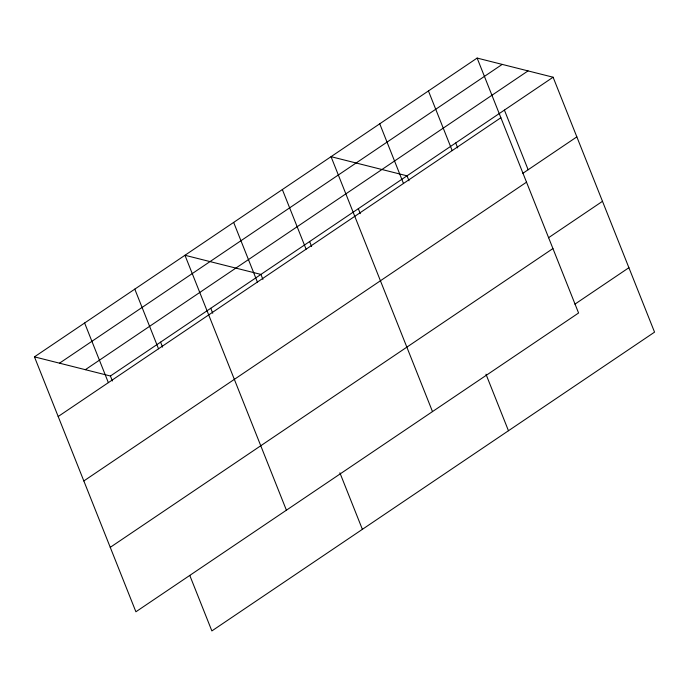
<?xml version="1.0" encoding="UTF-8"?>
<svg xmlns="http://www.w3.org/2000/svg" width="689" height="689" viewBox="0 0 689 689"><rect width="100%" height="100%" fill="white"/><g stroke="black" fill="none" stroke-linecap="round" stroke-linejoin="round"><path stroke-width="1.03" d="M477.132 58.074L578.579 312.995L135.897 611.78L34.45 356.859L477.132 58.074L553.103 77.22L654.55 332.141L211.867 630.926L189.776 575.41M59.521 363.172L502.203 64.396M85.35 369.683L528.032 70.907M34.45 356.859L110.421 376.005L553.103 77.22M58.186 416.509L500.869 117.733M522.839 173.327L576.839 136.878M83.834 480.948L526.517 182.172M548.478 237.765L602.487 201.317M110.249 547.342L552.931 248.557M574.902 304.159L628.911 267.702M504.408 110.094L528.144 169.744M455.713 142.959L457.694 147.928M428.437 90.939L452.173 150.598M408.999 180.794L407.018 175.824L331.047 156.679L432.494 411.591M485.978 374.23L508.465 430.737M379.742 123.813L403.478 183.463M358.323 208.689L360.304 213.659M309.628 241.555L311.609 246.524M282.352 189.544L306.088 249.194M262.914 279.389L260.933 274.42L184.962 255.274L286.409 510.196M339.892 472.826L362.38 529.341M233.657 222.409L257.393 282.059M210.765 308.276L212.737 313.245M160.589 342.14L162.57 347.11M134.794 289.13L158.53 348.789M110.421 376.005L112.402 380.974M84.618 322.995L108.362 382.645"/></g></svg>
